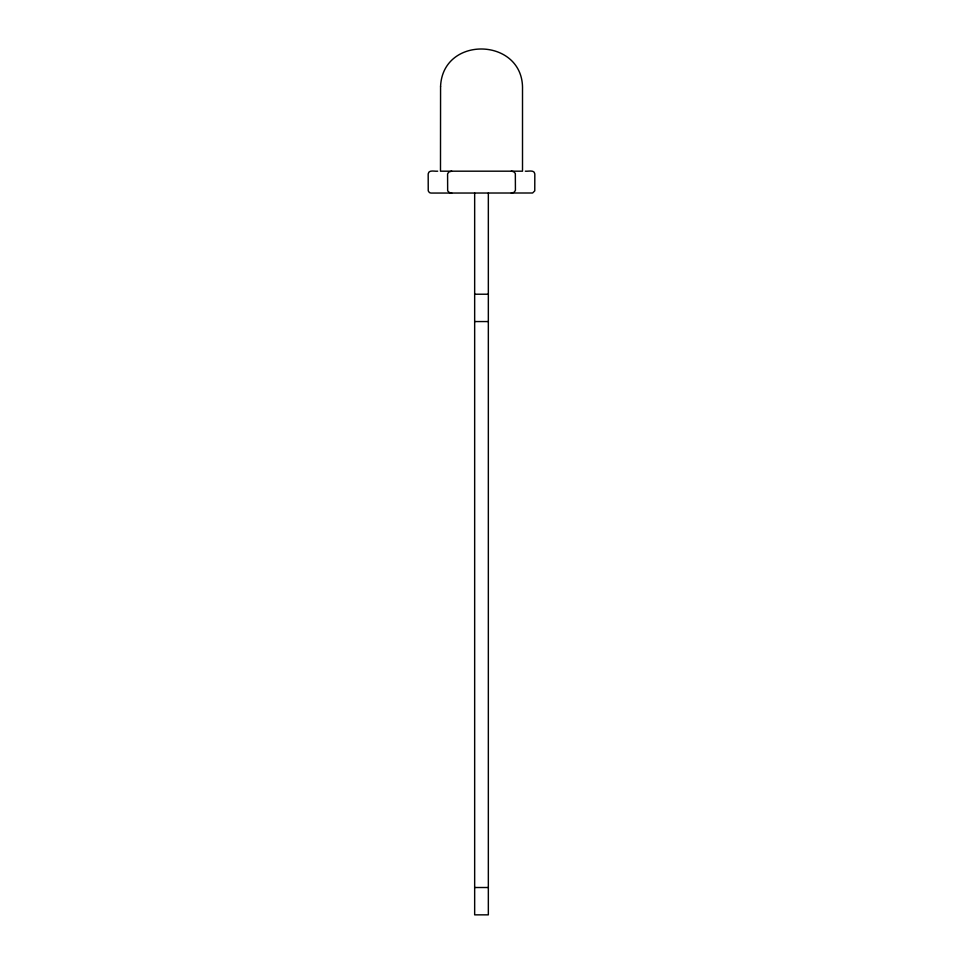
<?xml version="1.0" encoding="UTF-8"?>
<svg xmlns="http://www.w3.org/2000/svg" width="963" height="963" viewBox="0 0 963 963"><rect width="100%" height="100%" fill="white"/><g stroke="black" fill="none" stroke-linecap="round" stroke-linejoin="round"><path stroke-width="1.44" d="M451.719 171.185L448.794 171.98L447.578 173.918L447.663 190.855L449.42 192.6L451.719 193.057M511.281 193.057L514.206 192.251L515.422 190.325L515.337 173.388L513.58 171.643L511.281 171.185M437.696 171.185C434.999 171.631 428.631 169.404 428.186 173.918L428.234 190.855L429.402 192.6L430.93 193.057L532.611 192.997L534.766 190.855L534.814 173.918C534.369 169.404 528.001 171.631 525.304 171.185M474.663 294.221L488.337 294.221M474.663 321.558L488.337 321.558M474.663 887.513L488.337 887.513M488.337 193.057L488.337 914.85L474.663 914.85L474.663 193.057M440.573 86.477L440.488 171.185L522.512 171.185L522.512 89.162C523.752 37.425 442.715 34.776 440.573 86.477"/></g></svg>
